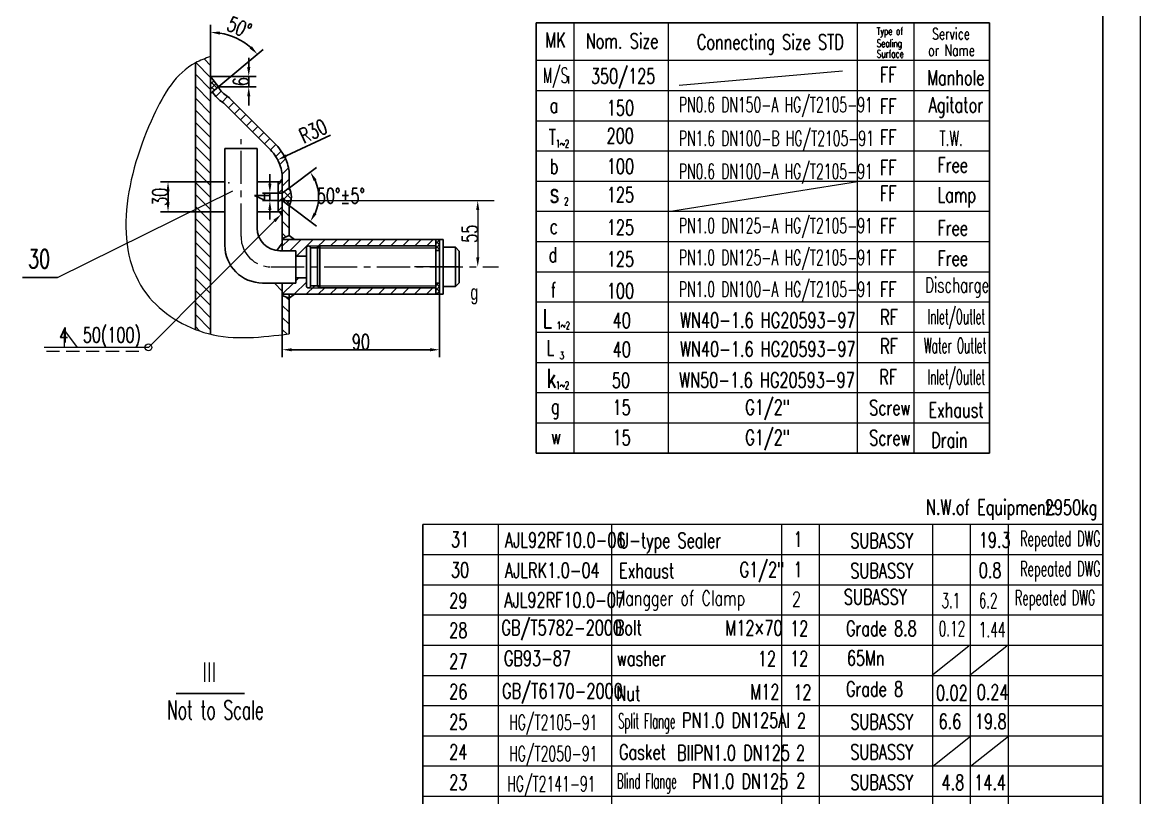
# Model space of a CAD drawing. Extents: x 0 to 594, y 0 to 841.
# Drawn here: x 297.9 to 594, y 247.7 to 453 of the extents above; entities that cross this region are included whole.
import ezdxf

# ---------------------------------------------------------------- set-up
doc = ezdxf.new("R2010")
doc.units = 0
doc.header["$LTSCALE"] = 7
doc.header["$MEASUREMENT"] = 0
doc.linetypes.add('CENTER', pattern=[2, 1.25, -0.25, 0.25, -0.25])
doc.linetypes.add('DASHED', pattern=[0.75, 0.5, -0.25])
doc.layers.get('0').update_dxf_attribs({"linetype": 'CONTINUOUS', "lineweight": 30})
doc.layers.get('DEFPOINTS').update_dxf_attribs({"color": 2, "linetype": 'DASHED', "lineweight": 13})
for name, color, linetype, lineweight in [('CEN', 1, 'CENTER', 13), ('DASH', 2, 'DASHED', 13), ('DIM', 4, 'CONTINUOUS', 13), ('FULL', 7, 'CONTINUOUS', 30), ('MAIN', 7, 'CONTINUOUS', 30), ('THIN', 3, 'CONTINUOUS', 13)]:
    doc.layers.add(name, color=color, linetype=linetype, lineweight=lineweight)
doc.styles.add('HZ4', font='romans.shx', dxfattribs={"width": 0.7, "height": 4, "bigfont": 'hztxt.shx'})
doc.styles.add('HZ5', font='romans.shx', dxfattribs={"width": 0.7, "height": 5, "bigfont": 'hztxt.shx'})
doc.styles.add('HZ6', font='romans.shx', dxfattribs={"width": 0.7, "height": 6, "bigfont": 'hztxt.shx'})
doc.styles.add('RMO3', font='romans.shx', dxfattribs={"width": 0.7, "height": 3})
doc.styles.add('RMO4', font='romans.shx', dxfattribs={"width": 0.7, "height": 4})
doc.styles.add('RMO5', font='romans.shx', dxfattribs={"width": 0.7, "height": 5})
doc.styles.get("Standard").update_dxf_attribs({"font": 'SIMFANG.TTF', "width": 0.7, "height": 6})
doc.dimstyles.get("Standard").update_dxf_attribs({"dimtxt": 0.18, "dimasz": 0.18, "dimexe": 0.18, "dimexo": 0.0625, "dimgap": 0.09, "dimtad": 0, "dimtih": 1, "dimtoh": 1, "dimdec": 4, "dimzin": 0, "dimdsep": 46, "dimtxsty": 'Standard', "dimcen": 0.09, "dimadec": 0, "dimazin": 0, "dimtfac": 1, "dimtdec": 4, "dimtofl": 0, "dimtmove": 0, "dimatfit": 3, "dimfxl": 0, "dimtolj": 1, "dimtzin": 0, "dimarcsym": 0})
doc.dimstyles.new('STANDARD$2', dxfattribs={"dimtxt": 0.18, "dimasz": 2.5, "dimexe": 2.5, "dimexo": 0.0625, "dimgap": 0.9, "dimtad": 1, "dimtih": 1, "dimdec": 0, "dimzin": 0, "dimdsep": 46, "dimtxsty": 'HZ5', "dimcen": 0.09, "dimadec": 0, "dimazin": 0, "dimtol": 1, "dimtfac": 2, "dimtdec": 0, "dimtofl": 0, "dimtmove": 0, "dimatfit": 0, "dimfxl": 0, "dimtolj": 1, "dimtzin": 0, "dimarcsym": 0})

# ---------------------------------------------------------------- blocks, each defined once
blk = doc.blocks.new('*D127')
at = {"layer": 'DEFPOINTS', "color": 0}
for p in [(408.39, 381), (366.76, 370.3), (366.76, 366.32)]:
    blk.add_point(p, dxfattribs=at)
at = {"layer": 'THIN', "color": 0, "lineweight": -2}
for p, q in [((408.39, 380.94), (408.39, 364.32)), ((366.76, 370.24), (366.76, 364.32)), ((405.89, 366.32), (369.26, 366.32))]:
    blk.add_line(p, q, dxfattribs=at)
at = {"layer": 'THIN', "color": 0}
for points in [[(369.26, 366.73), (369.26, 365.9), (366.76, 366.32)], [(405.89, 366.73), (405.89, 365.9), (408.39, 366.32)]]:
    blk.add_solid(points, dxfattribs=at)
at = {"layer": 'THIN', "color": 0, "insert": (387.57, 368.41), "char_height": 4, "attachment_point": 5, "style": 'RMO4'}
blk.add_mtext('\\A1;90', dxfattribs=at)
blk = doc.blocks.new('*D128')
at = {"layer": 'DEFPOINTS', "color": 0}
for p in [(347.75, 410.8), (336.5, 402.83), (347.75, 402.83)]:
    blk.add_point(p, dxfattribs=at)
at = {"layer": 'THIN', "color": 0, "lineweight": -2}
for p, q in [((347.69, 410.8), (334.5, 410.8)), ((336.5, 408.3), (336.5, 405.33)), ((347.69, 402.83), (334.5, 402.83))]:
    blk.add_line(p, q, dxfattribs=at)
at = {"layer": 'THIN', "color": 0}
for points in [[(336.08, 408.3), (336.92, 408.3), (336.5, 410.8)], [(336.08, 405.33), (336.92, 405.33), (336.5, 402.83)]]:
    blk.add_solid(points, dxfattribs=at)
at = {"layer": 'THIN', "color": 0, "insert": (334.41, 406.81), "char_height": 4, "attachment_point": 5, "rotation": 90, "style": 'RMO4'}
blk.add_mtext('\\A1;30', dxfattribs=at)
blk = doc.blocks.new('*D129')
at = {"layer": 'DEFPOINTS', "color": 0}
for p in [(363.47, 405.8), (366.76, 407.81), (366.78, 405.8)]:
    blk.add_point(p, dxfattribs=at)
at = {"layer": 'THIN', "color": 0, "lineweight": -2}
for p, q in [((363.47, 410.31), (363.47, 412.81)), ((366.69, 407.81), (361.47, 407.81)), ((366.72, 405.8), (361.47, 405.8)), ((363.47, 407.81), (363.47, 405.8)), ((363.47, 403.3), (363.47, 400.8))]:
    blk.add_line(p, q, dxfattribs=at)
at = {"layer": 'THIN', "color": 0}
for points in [[(363.05, 410.31), (363.89, 410.31), (363.47, 407.81)], [(363.05, 403.3), (363.89, 403.3), (363.47, 405.8)]]:
    blk.add_solid(points, dxfattribs=at)
at = {"layer": 'THIN', "color": 0, "insert": (361.38, 406.81), "char_height": 4, "attachment_point": 5, "rotation": 90, "style": 'RMO4'}
blk.add_mtext('\\A1;4', dxfattribs=at)
blk = doc.blocks.new('*D130')
at = {"layer": 'DEFPOINTS', "color": 0}
for p in [(368.59, 409.18), (366.76, 407.81), (366.76, 405.82), (368.59, 404.44), (376.1, 404.49)]:
    blk.add_point(p, dxfattribs=at)
at = {"layer": 'THIN', "color": 0, "lineweight": -2}
for p, q in [((368.64, 409.22), (375.77, 414.57)), ((368.64, 404.41), (375.77, 399.06))]:
    blk.add_line(p, q, dxfattribs=at)
blk.add_arc((365.43, 406.81), 10.93, 336.27, 23.73, dxfattribs=at)
at = {"layer": 'THIN', "color": 0}
for points in [[(375.07, 411), (375.79, 411.42), (374.17, 413.37)], [(375.79, 402.21), (375.07, 402.63), (374.17, 400.26)]]:
    blk.add_solid(points, dxfattribs=at)
at = {"layer": 'THIN', "color": 0, "insert": (382.27, 407.09), "char_height": 4, "attachment_point": 5, "style": 'HZ4'}
blk.add_mtext('\\A1;50%%d%%p5%%d', dxfattribs=at)
blk = doc.blocks.new('*D131')
at = {"layer": 'DEFPOINTS', "color": 0}
for p in [(356.66, 447.71), (347.75, 443.97), (349.9, 435.97), (347.75, 434.16), (347.75, 370.43)]:
    blk.add_point(p, dxfattribs=at)
at = {"layer": 'DIM', "color": 0, "lineweight": -2}
for p, q in [((347.75, 444.04), (347.75, 452.37)), ((349.95, 436.01), (361.7, 445.87))]:
    blk.add_line(p, q, dxfattribs=at)
blk.add_arc((347.75, 434.16), 16.21, 48.843, 81.157, dxfattribs=at)
at = {"layer": 'DIM', "color": 0}
for points in [[(350.21, 449.77), (350.27, 450.6), (347.75, 450.37)], [(358.72, 446.66), (358.12, 446.08), (360.17, 444.58)]]:
    blk.add_solid(points, dxfattribs=at)
at = {"layer": 'DIM', "color": 0, "insert": (355.39, 451.68), "char_height": 4, "attachment_point": 5, "rotation": 336.4478, "style": 'RMO4'}
blk.add_mtext('\\A1;50%%d', dxfattribs=at)
blk = doc.blocks.new('*D132')
at = {"layer": 'DEFPOINTS', "color": 0}
for p in [(365.52, 416.59), (352.6, 410.52)]:
    blk.add_point(p, dxfattribs=at)
at = {"layer": 'DIM', "color": 0, "lineweight": -2}
for p, q in [((367.79, 417.65), (379.5, 423.16)), ((352.51, 410.52), (352.69, 410.52)), ((352.6, 410.43), (352.6, 410.61))]:
    blk.add_line(p, q, dxfattribs=at)
at = {"layer": 'DIM', "color": 0}
blk.add_solid([(367.61, 418.03), (367.96, 417.28), (365.52, 416.59)], dxfattribs=at)
at = {"layer": 'DIM', "color": 0, "insert": (374.92, 424.21), "char_height": 4, "attachment_point": 5, "rotation": 25.1673, "style": 'RMO4'}
blk.add_mtext('\\A1;R30', dxfattribs=at)
blk = doc.blocks.new('*D133')
at = {"layer": 'DEFPOINTS', "color": 0}
for p in [(347.75, 438.66), (349.9, 435.97), (357.87, 435.97)]:
    blk.add_point(p, dxfattribs=at)
at = {"layer": 'DIM', "color": 0, "lineweight": -2}
for p, q in [((357.87, 441.16), (357.87, 443.66)), ((347.81, 438.66), (359.87, 438.66)), ((357.87, 438.66), (357.87, 435.97)), ((349.97, 435.97), (359.87, 435.97)), ((357.87, 433.47), (357.87, 430.97))]:
    blk.add_line(p, q, dxfattribs=at)
at = {"layer": 'DIM', "color": 0}
for points in [[(357.46, 441.16), (358.29, 441.16), (357.87, 438.66)], [(357.46, 433.47), (358.29, 433.47), (357.87, 435.97)]]:
    blk.add_solid(points, dxfattribs=at)
at = {"layer": 'DIM', "color": 0, "insert": (355.78, 437.31), "char_height": 4, "attachment_point": 5, "rotation": 90, "style": 'RMO4'}
blk.add_mtext('\\A1;6', dxfattribs=at)

msp = doc.modelspace()

# ---------------------------------------------------------------- hatches: boundary and pattern name
at = {"layer": 'THIN'}
h = msp.add_hatch(dxfattribs=at)
h.set_pattern_fill('ANSI31', color=256, scale=18, angle=90, style=0)
h.set_pattern_definition([(135, (15.2604, 303.184), (-1.59099, -1.59099), [])])
edge = h.paths.add_edge_path()
edge.add_spline(control_points=[(343.74938, 371.67961), (344.87426, 371.24389), (346.2105, 370.81259), (347.55543, 370.48029), (347.74938, 370.43441)], knot_values=[85.317824237, 85.317824237, 85.317824237, 85.317824237, 88.845396092, 89.439199337, 89.439199337, 89.439199337, 89.439199337], degree=3, periodic=0)
edge.add_line((347.74938, 370.43441), (347.74938, 443.97352))
edge.add_spline(control_points=[(347.74938, 443.97352), (346.37706, 443.46316), (345.00474, 442.9528), (343.74938, 442.28711)], knot_values=[0, 0, 0, 0, 4.340965322, 4.340965322, 4.340965322, 4.340965322], degree=3, periodic=0)
edge.add_line((343.74938, 442.28711), (343.74938, 371.67961))
h = msp.add_hatch(dxfattribs=at)
h.set_pattern_fill('ANSI37', color=256, scale=7.5, style=0)
h.set_pattern_definition([(45, (-9.2071, 0.1597), (-0.6629126, 0.6629126), []), (135, (-9.2071, 0.1597), (-0.6629126, -0.6629126), [])])
h.paths.add_polyline_path([(347.74938, 435.16723), (348.29674, 434.61988), (349.90415, 435.96865), (347.74938, 438.65778)])
h = msp.add_hatch(dxfattribs=at)
h.set_pattern_fill('ANSI31', color=256, scale=13, style=0)
h.set_pattern_definition([(45, (15.2604, 303.184), (-1.1490485, 1.1490485), [])])
h.paths.add_polyline_path([(366.75645, 410.80328), (365.66095, 410.80328), (365.66095, 402.82566), (366.75645, 402.82566)])
h = msp.add_hatch(dxfattribs=at)
h.set_pattern_fill('ANSI37', color=256, scale=11, style=0)
h.set_pattern_definition([(45, (15.2604, 303.184), (-0.972272, 0.972272), []), (135, (15.2604, 303.184), (-0.972272, -0.972272), [])])
h.paths.add_polyline_path([(366.75645, 405.81727), (368.5874, 404.44406, 0.246248199), (368.5874, 409.18487), (366.75645, 407.81167)])
h = msp.add_hatch(dxfattribs=at)
h.set_pattern_fill('ANSI31', color=256, scale=18, style=0)
h.set_pattern_definition([(45, (15.2604, 303.184), (-1.59099, 1.59099), [])])
h.paths.add_polyline_path([(373.68585, 393.8293), (407.38967, 393.8293), (407.38967, 395.53218), (366.75645, 395.53218), (366.75645, 392.54058), (370.32554, 392.54058), (370.32554, 391.1303), (373.12708, 391.1303), (373.12708, 393.27053, -0.414213562)])
h.paths.add_polyline_path([(376.1072, 393.27053), (376.66597, 393.8293), (373.68585, 393.8293, -0.414213562), (374.24463, 393.27053)], flags=17)
h.paths.add_polyline_path([(366.75645, 383.99313), (366.75645, 381.00152), (407.38967, 381.00152), (407.38967, 382.70441), (376.66597, 382.70441), (373.68585, 382.70441, -0.414213562), (373.12708, 383.26318), (373.12708, 385.4034), (370.32554, 385.4034), (370.32554, 383.99313)])
h.paths.add_polyline_path([(374.24463, 383.26318, -0.414213562), (373.68585, 382.70441), (376.66597, 382.70441), (376.1072, 383.26318)], flags=17)
h = msp.add_hatch(dxfattribs=at)
h.set_pattern_fill('ANSI37', color=256, scale=7, style=0)
h.set_pattern_definition([(45, (37.7417, 303.1841), (-0.6187184, 0.6187184), []), (135, (37.7417, 303.1841), (-0.6187184, -0.6187184), [])])
h.paths.add_polyline_path([(408.38768, 395.53218), (407.38967, 395.53218), (407.38967, 392.61916), (408.38768, 392.61916)])
h.paths.add_polyline_path([(407.38967, 381.00152), (408.38768, 381.00152), (408.38768, 383.91455), (407.38967, 383.91455)])

# ---------------------------------------------------------------- linework, layer by layer
msp.add_line((404, 320), (404, 10))
at = {"layer": 'CEN'}
for p, q in [((355.82217, 396.26685), (355.82217, 422.05848)), ((363.82217, 388.26685), (423.95871, 388.26685))]:
    msp.add_line(p, q, dxfattribs=at)
msp.add_arc((363.82217, 396.26685), 8, 180, 270, dxfattribs=at)
at = {"layer": 'DASH'}
msp.add_line((304.29835, 365.90371), (329.78191, 365.90371), dxfattribs=at)
at = {"layer": 'DIM'}
for p, q in [((469, 442.88763), (469, 452.88763)), ((469, 402.88763), (519, 410.88763)), ((307.21908, 385.47826), (353.66247, 408.41863)), ((405.72164, 405.80067), (422.83589, 405.80067)), ((584, 320), (404, 320)), ((584, 312), (404, 312)), ((584, 304), (404, 304)), ((584, 296), (404, 296)), ((584, 288), (404, 288)), ((538.55359, 279.92616), (548.55359, 287.92616)), ((548.55359, 279.92616), (558.55359, 287.92616)), ((539, 256), (549, 264)), ((549, 256), (559, 264))]:
    msp.add_line(p, q, dxfattribs=at)
at = {"layer": 'FULL'}
for p, q in [((584, 10), (584, 831)), ((554, 452.88763), (434, 452.88763)), ((434, 338.88763), (434, 452.88763)), ((554, 338.88763), (554, 452.88763)), ((343.74938, 442.28711), (343.74938, 371.67961)), ((347.74938, 443.97352), (347.74938, 370.43441)), ((347.74938, 438.65778), (349.90415, 435.96865)), ((347.74938, 434.16059), (349.90415, 435.96865)), ((352.79547, 432.94957), (364.61878, 421.12626)), ((351.54535, 431.37126), (363.20457, 419.71204)), ((554, 338.88763), (434, 338.88763)), ((356.72088, 275.26147), (338.69628, 275.26147))]:
    msp.add_line(p, q, dxfattribs=at)
for centre, radius, start, end in [((355.60616, 439.00441), 6.54852, 208.1953902, 238.9008042), ((355.60616, 439.00441), 8.54852, 210.9838547, 237.6345395), ((350.67415, 430.82825), 3, 45, 58.9008042), ((349.42403, 429.24994), 3, 45, 57.6345395), ((354.01218, 410.51965), 15, 23.7880027, 45), ((354.01218, 410.51965), 13, 23.8289362, 45)]:
    msp.add_arc(centre, radius, start, end, dxfattribs=at)
at = {"layer": 'MAIN'}
for p, q in [((351.54845, 393.99313), (351.54845, 419.64534)), ((355.82217, 419.64534), (351.54845, 419.64534)), ((351.54845, 419.64534), (360.09589, 419.64534)), ((360.09589, 398.54058), (360.09589, 419.64534)), ((365.98994, 410.80328), (366.7481, 411.57367)), ((366.75645, 411.73168), (366.75645, 392.54058)), ((368.5874, 412.53642), (368.5874, 409.18487)), ((351.54845, 410.80328), (347.74938, 410.80328)), ((366.75645, 410.80328), (360.09589, 410.80328)), ((365.66095, 410.80328), (365.66095, 402.82566)), ((366.75645, 407.81167), (368.5874, 409.18487)), ((366.75645, 405.81727), (368.5874, 404.44406)), ((347.74938, 402.82566), (351.54845, 402.82566)), ((360.09589, 402.82566), (366.75645, 402.82566)), ((365.98994, 402.82566), (366.75645, 401.84523)), ((368.5874, 404.44406), (368.5874, 396.54657)), ((366.75645, 394.50843), (365.26729, 392.59807)), ((366.75645, 395.80758), (368.5874, 396.54657)), ((366.75645, 395.53218), (409.38569, 395.53218)), ((368.5874, 396.54657), (369.95614, 395.53218)), ((376.1072, 393.27053), (376.66597, 393.8293)), ((376.66597, 393.8293), (407.38967, 393.8293)), ((376.66597, 393.8293), (376.66597, 382.70441)), ((407.38967, 395.53218), (407.38967, 388.26685)), ((408.38768, 395.53218), (408.38768, 388.26685)), ((409.38569, 395.53218), (409.38569, 388.26685)), ((366.75645, 392.54058), (366.09589, 392.54058)), ((366.75645, 392.54058), (370.32554, 392.54058)), ((370.32554, 392.54058), (370.32554, 388.26685)), ((370.32554, 391.1303), (373.12708, 391.1303)), ((373.12708, 388.26685), (373.12708, 393.27053)), ((374.24463, 393.27053), (376.66597, 393.27053)), ((374.24463, 388.26685), (374.24463, 393.27053)), ((376.1072, 383.26318), (376.1072, 393.27053)), ((407.38967, 392.61916), (408.38768, 392.61916)), ((409.38569, 393.45664), (412.5823, 393.45664)), ((412.5823, 393.45664), (412.5823, 388.26685)), ((412.5823, 393.45664), (413.5823, 392.45664)), ((413.5823, 392.45664), (413.5823, 388.26685)), ((370.32554, 383.99313), (370.32554, 388.26685)), ((373.12708, 388.26685), (373.12708, 383.26318)), ((374.24463, 388.26685), (374.24463, 383.26318)), ((407.38967, 381.00152), (407.38967, 388.26685)), ((408.38768, 381.00152), (408.38768, 388.26685)), ((412.5823, 388.26685), (409.38569, 388.26685)), ((412.5823, 388.26685), (409.38569, 388.26685)), ((409.38569, 381.00152), (409.38569, 388.26685)), ((412.5823, 383.07707), (412.5823, 388.26685)), ((413.5823, 384.07707), (413.5823, 388.26685)), ((297.93734, 385.47826), (307.21908, 385.47826)), ((370.32554, 385.4034), (373.12708, 385.4034)), ((366.75645, 383.99313), (361.54845, 383.99313)), ((366.75645, 381.83943), (364.67753, 383.99313)), ((366.75645, 383.99313), (366.75645, 370.30321)), ((366.75645, 383.99313), (370.32554, 383.99313)), ((374.24463, 383.26318), (376.66597, 383.26318)), ((376.66597, 382.70441), (376.1072, 383.26318)), ((376.66597, 382.70441), (407.38967, 382.70441)), ((407.38967, 383.91455), (408.38768, 383.91455)), ((409.38569, 383.07707), (412.5823, 383.07707)), ((412.5823, 383.07707), (413.5823, 384.07707)), ((366.75645, 381.00152), (409.38569, 381.00152)), ((366.75645, 380.72612), (368.5874, 379.98713)), ((368.5874, 379.98713), (369.95614, 381.00152)), ((368.5874, 381.00152), (368.5874, 370.52307))]:
    msp.add_line(p, q, dxfattribs=at)
for centre, radius, start, end in [((356.75645, 411.73168), 10, 0, 23.8289362), ((358.5874, 412.53642), 10, 0, 23.7880027), ((364.06622, 406.81447), 5.10489, 332.332504, 27.667496), ((366.09589, 398.54058), 6, 180, 270), ((361.54845, 393.99313), 10, 180, 270), ((373.68585, 393.27053), 0.55877, 0, 180), ((373.68585, 383.26318), 0.55877, 180, 0)]:
    msp.add_arc(centre, radius, start, end, dxfattribs=at)
at = {"layer": 'THIN'}
for p, q in [((594, 0), (594, 841)), ((347.74938, 443.97352), (347.74938, 451.86162)), ((444, 338.88763), (444, 452.88763)), ((519, 338.88763), (519, 452.88763)), ((534, 338.88763), (534, 452.88763)), ((554, 442.88763), (434, 442.88763)), ((469, 338.88763), (469, 442.88763)), ((471.8026, 436.39648), (515.02852, 440.16607)), ((349.13809, 433.41502), (350.5572, 434.83414)), ((350.82381, 431.91877), (352.2728, 433.36776)), ((554, 434.88763), (434, 434.88763)), ((352.50182, 430.41479), (353.91603, 431.82901)), ((354.09281, 428.8238), (355.50702, 430.23802)), ((355.6838, 427.23281), (357.09801, 428.64703)), ((357.27479, 425.64182), (358.689, 427.05604)), ((554, 426.88763), (434, 426.88763)), ((358.86578, 424.05083), (360.27999, 425.46505)), ((360.45677, 422.45984), (361.87098, 423.87406)), ((362.04776, 420.86885), (363.46197, 422.28307)), ((363.62849, 419.2676), (365.04407, 420.68319)), ((365.00388, 417.46102), (366.44882, 418.90595)), ((554, 418.88763), (434, 418.88763)), ((366.07775, 415.3529), (367.59947, 416.87462)), ((366.69996, 412.79313), (368.39507, 414.48824)), ((366.75645, 409.66764), (368.5874, 411.49859)), ((554, 410.88763), (434, 410.88763)), ((366.84107, 405.80067), (405.72164, 405.80067)), ((368.5874, 401.69827), (366.75645, 403.52922)), ((418.49511, 403.30067), (418.49511, 390.76685)), ((554, 402.88763), (434, 402.88763)), ((364.71094, 400.43319), (331.29789, 366.9559)), ((368.5874, 398.51629), (366.75645, 400.34724)), ((367.72373, 396.19798), (366.75645, 397.16526)), ((373.68585, 393.8293), (407.38967, 393.8293)), ((554, 394.88763), (434, 394.88763)), ((376.66597, 393.27053), (407.38967, 393.27053)), ((413.5198, 388.26685), (401.72164, 388.26685)), ((554, 386.88763), (434, 386.88763)), ((373.68585, 382.70441), (407.38967, 382.70441)), ((376.66597, 383.26318), (407.38967, 383.26318)), ((368.5874, 379.4244), (367.64384, 380.36796)), ((368.5874, 376.24242), (366.75645, 378.07338)), ((554, 378.88763), (434, 378.88763)), ((368.5874, 373.06044), (366.75645, 374.8914)), ((309.08452, 371.37508), (312.45425, 366.9559)), ((309.08452, 366.9559), (309.08452, 371.37508)), ((368.0123, 370.45356), (366.75645, 371.70942)), ((554, 370.88763), (434, 370.88763)), ((331.29789, 366.9559), (303.72515, 366.9559)), ((554, 362.88763), (434, 362.88763)), ((554, 354.88763), (434, 354.88763)), ((554, 346.88763), (434, 346.88763)), ((424, 60), (424, 320)), ((454, 60), (454, 320)), ((499, 60), (499, 320)), ((509, 60), (509, 320)), ((539, 60), (539, 320)), ((549, 66), (549, 320)), ((559, 60), (559, 320)), ((584, 280), (404, 280)), ((584, 272), (404, 272)), ((584, 264), (404, 264)), ((584, 256), (404, 256)), ((584, 248), (404, 248))]:
    msp.add_line(p, q, dxfattribs=at)
msp.add_circle((331.29789, 366.9559), 0.88415, dxfattribs=at)
msp.add_spline([(347.74938, 443.97352), (343.74938, 442.28711), (332.67746, 428.29243), (330.86614, 381.03505), (347.16806, 370.5781), (368.5874, 370.52307)], degree=3, dxfattribs=at)
for points in [[(418.07844, 403.30067), (418.91177, 403.30067), (418.49511, 405.80067)], [(364.41603, 400.72754), (365.00585, 400.13885), (366.47701, 402.20266)], [(418.07844, 390.76685), (418.91177, 390.76685), (418.49511, 388.26685)]]:
    msp.add_solid(points, dxfattribs=at)

# ---------------------------------------------------------------- texts
at = {"color": 3, "style": 'HZ4'}
for s, height, width, p in [('Hangger of Clamp', 3.96, 0.7, (454.94621, 298.5594)), ('SUBASSY', 4, 0.7, (515.43959, 298.87266)), ('Repeated DWG', 4, 0.55, (560.69163, 298.65579)), ('Grade 8.8', 4, 0.7, (515.99329, 290.49956)), ('Grade 8', 4, 0.7, (515.99329, 274.49956))]:
    msp.add_text(s, height=height, dxfattribs=dict(at, width=width)).set_placement(p)
at = {"layer": 'DIM'}
for s, height, style, width, p in [('MK', 4, 'HZ4', 0.7, (436.43806, 446.37479)), ('Nom. Size', 4, 'HZ4', 0.7, (447.12204, 446.09534)), ('Type of', 2, 'HZ4', 0.7, (524.13894, 449.69513)), ('Service', 3, 'HZ4', 0.7, (538.80846, 448.48659)), ('Connecting Size STD', 4, 'HZ4', 0.7, (476.5371, 445.81589)), ('Sealing', 2, 'HZ4', 0.7, (524.13894, 446.47214)), ('or Name', 3, 'HZ4', 0.7, (537.76813, 444.11996)), ('Surface', 2, 'HZ4', 0.7, (524.13894, 443.66502)), ('M/S', 4, 'RMO4', 0.6, (435.73178, 437.01627)), (' 350/125', 4, 'RMO4', 0.7, (446.56084, 436.8009)), ('1', 2, 'RMO3', 0.7, (441.86213, 436.80201)), ('FF', 4, 'HZ4', 0.7, (525.04468, 437.12955)), ('Manhole', 4, 'HZ4', 0.7, (537.52018, 436.39506)), ('150', 4, 'RMO4', 0.7, (452.68655, 428.37659)), ('PN0.6 DN150-A HG/T2105-91', 4, 'RMO4', 0.6, (471.7547, 429.20176)), ('FF', 4, 'HZ4', 0.7, (525.04468, 428.75353)), ('Agitator', 4, 'HZ4', 0.7, (537.90925, 429.17041)), ('a', 4, 'RMO4', 0.7, (437.57363, 429.06598)), ('T', 4, 'RMO4', 0.7, (437.30974, 420.61511)), ('200', 4, 'RMO4', 0.7, (452.61658, 420.96928)), ('PN1.6 DN100-B HG/T2105-91', 4, 'RMO4', 0.6, (471.7547, 420.31047)), ('FF', 4, 'HZ4', 0.7, (525.04468, 420.56325)), ('T.W.', 4, 'HZ4', 0.6, (540.71317, 420.2871)), ('1~2', 2, 'RMO4', 0.6, (439.19816, 419.90716)), ('b', 4, 'RMO4', 0.7, (437.59398, 412.89138)), ('100', 4, 'RMO4', 0.7, (452.68655, 412.89911)), ('PN0.6 DN100-A HG/T2105-91', 4, 'RMO4', 0.6, (471.7547, 411.55058)), ('FF', 4, 'HZ4', 0.7, (525.04468, 412.54137)), ('Free', 4, 'HZ4', 0.7, (540.23782, 413.23776)), ('s', 5, 'RMO5', 0.7, (437.54061, 405.31663)), ('125', 4, 'RMO4', 0.7, (452.68655, 405.3672)), ('FF', 4, 'HZ4', 0.7, (525.04468, 405.69585)), ('Lamp', 4, 'HZ4', 0.7, (540.23782, 405.34669)), ('2', 2, 'RMO5', 0.7, (441.33563, 404.62737)), ('125', 4, 'RMO4', 0.7, (452.68655, 396.73073)), ('PN1.0 DN125-A HG/T2105-91', 4, 'RMO4', 0.6, (471.7547, 397.19614)), ('FF', 4, 'HZ4', 0.7, (525.04468, 397.10767)), ('Free', 4, 'HZ4', 0.7, (540.23782, 396.55279)), ('c', 4, 'RMO4', 0.7, (437.57363, 397.01017)), ('30', 4.875021, 'RMO4', 0.7, (299.44396, 387.95929)), ('d', 4, 'RMO4', 0.7, (437.29102, 389.48853)), ('125', 4, 'RMO4', 0.7, (452.68655, 388.32355)), ('PN1.0 DN125-A HG/T2105-91', 4, 'RMO4', 0.6, (471.7547, 388.75928)), ('FF', 4, 'HZ4', 0.7, (525.04468, 388.70049)), ('Free', 4, 'HZ4', 0.7, (540.23782, 388.55279)), ('PN1.0 DN100-A HG/T2105-91', 4, 'RMO4', 0.6, (471.7547, 380.3521)), ('Discharge', 4, 'HZ4', 0.65, (536.93968, 381.48376)), ('f', 4, 'RMO4', 0.7, (437.85623, 380.15825)), ('100', 4, 'RMO4', 0.7, (452.68655, 379.91637)), ('FF', 4, 'HZ4', 0.7, (525.04468, 380.29331)), ('L', 5, 'RMO5', 0.7, (435.62051, 372.10432)), ('40', 4, 'RMO4', 0.7, (454.23801, 372.07549)), ('WN40-1.6 HG20593-97', 4, 'RMO4', 0.7, (472.08506, 372.15036)), ('RF', 4, 'HZ4', 0.7, (525.04468, 372.95115)), ('Inlet/Outlet', 4, 'HZ4', 0.5, (537.60397, 373.1032)), ('1~2', 2, 'RMO4', 0.6, (439.41554, 371.75969)), ('L', 4, 'RMO4', 0.7, (436.72581, 364.81358)), ('40', 4, 'RMO4', 0.7, (454.23801, 364.38516)), ('WN40-1.6 HG20593-97', 4, 'RMO4', 0.7, (472.08506, 364.48696)), ('RF', 4, 'HZ4', 0.7, (525.04468, 365.26082)), ('Water Outlet', 4, 'HZ4', 0.5, (536.61085, 365.43399)), ('3', 2, 'RMO4', 0.7, (440.17584, 363.7797)), ('k', 5, 'RMO5', 0.7, (436.70739, 356.25179)), ('Inlet/Outlet', 4, 'HZ4', 0.5, (537.60397, 357.1032)), ('50', 4, 'RMO4', 0.7, (454.02063, 356.22296)), ('WN50-1.6 HG20593-97', 4, 'RMO4', 0.7, (471.86768, 356.29783)), ('RF', 4, 'HZ4', 0.7, (524.8273, 357.09862)), ('1~2', 2, 'RMO4', 0.6, (439.19816, 355.90716)), ('15', 4, 'RMO4', 0.7, (454.21336, 349.04543)), ('G1/2"', 4, 'RMO4', 0.7, (489.31256, 349.08446)), ('Screw', 4, 'HZ4', 0.7, (522.16033, 348.99769)), ('Exhaust', 4, 'HZ4', 0.7, (537.84505, 348.38335)), ('g', 4, 'RMO4', 0.7, (437.94314, 349.33219)), ('w', 4, 'RMO4', 0.7, (437.94314, 341.33219)), ('15', 4, 'RMO4', 0.7, (454.21336, 341.04543)), ('G1/2"', 4, 'RMO4', 0.7, (489.31256, 341.08446)), ('Screw', 4, 'HZ4', 0.7, (522.16033, 340.99769)), ('Drain', 4, 'HZ4', 0.7, (538.58067, 340.38376)), ('N.W.of Equipment:', 4, 'HZ4', 0.7, (537.18651, 322.62163)), ('2950kg', 4, 'HZ4', 0.7, (568.64085, 322.56997)), ('31', 4, 'RMO4', 0.7, (411.40874, 314.058)), ('AJL92RF10.0-06', 4, 'HZ4', 0.7, (425.70249, 313.90594)), ('U-type Sealer', 4, 'HZ4', 0.7, (455.93211, 313.81585)), ('1', 4, 'RMO4', 0.7, (502.09774, 314.11228)), ('SUBASSY', 4, 'HZ4', 0.7, (517.14698, 313.78733)), ('19.3', 4, 'RMO4', 0.7, (551.15472, 313.91059)), ('Repeated DWG', 4, 'HZ4', 0.55, (562.07886, 314.32091)), ('G1/2"', 4, 'RMO4', 0.7, (487.81089, 306.10551)), ('30', 4, 'RMO4', 0.7, (411.40874, 306.01479)), ('AJLRK1.0-04', 4, 'HZ4', 0.7, (425.70249, 305.90594)), ('Exhaust', 4, 'HZ4', 0.7, (455.93211, 305.81585)), ('1', 4, 'RMO4', 0.7, (502.09774, 306.11228)), ('SUBASSY', 4, 'HZ4', 0.7, (517.14698, 305.78733)), ('0.8', 4, 'RMO4', 0.7, (551.15472, 305.91059)), ('Repeated DWG', 4, 'HZ4', 0.55, (562.07886, 306.32091)), ('AJL92RF10.0-07', 4, 'HZ4', 0.7, (425.55593, 298.06085)), ('2', 3.96, 'RMO4', 0.7, (501.69358, 298.291)), ('29', 4, 'RMO4', 0.7, (410.95695, 297.89075)), ('3.1', 3.96, 'RMO4', 0.579114, (541.29158, 297.92416)), ('6.2', 3.96, 'RMO4', 0.579114, (551.19158, 297.92416)), ('28', 4, 'RMO4', 0.7, (410.95695, 290.00987)), ('GB/T5782-2000', 4, 'RMO4', 0.7, (424.77673, 290.70906)), ('M12×70', 4, 'HZ4', 0.7, (484.08822, 290.6495)), ('12', 4, 'RMO4', 0.7, (501.218, 290.50788)), ('0.12', 4, 'RMO4', 0.587757, (540.53425, 290.47808)), ('1.44', 4, 'RMO4', 0.587757, (551.1598, 290.17728)), ('27', 4, 'RMO4', 0.7, (410.95695, 281.78635)), ('GB93-87', 4, 'RMO4', 0.7, (425.42448, 282.59897)), ('12', 4, 'RMO4', 0.7, (492.67489, 282.47929)), ('12', 4, 'RMO4', 0.7, (501.218, 282.50788)), ('65Mn', 4, 'RMO4', 0.7, (516.23717, 282.66834)), ('GB/T6170-2000', 4, 'RMO4', 0.7, (424.96457, 273.95535)), ('26', 4, 'RMO4', 0.7, (410.95695, 273.78635)), ('Nut', 4, 'HZ4', 0.7, (455.23654, 273.31921)), ('M12', 4, 'RMO4', 0.7, (490.70039, 273.71783)), ('12', 4, 'RMO4', 0.7, (502.05989, 273.60608)), ('0.02', 4, 'RMO4', 0.7, (539.8196, 273.4528)), ('0.24', 4, 'RMO4', 0.7, (550.62236, 273.6248)), ('25', 4, 'RMO4', 0.7, (410.95695, 265.78635)), ('HG/T2105-91', 4, 'RMO4', 0.6, (426.81946, 265.64315)), ('Split Flange', 4, 'HZ4', 0.480397, (455.68295, 266.0066)), ('PN1.0 DN125AI', 4, 'HZ4', 0.7, (472.61945, 266.20752)), ('2', 4, 'RMO4', 0.7, (503.03912, 266.0966)), ('SUBASSY', 4, 'HZ4', 0.7, (517.14698, 265.78733)), ('6.6', 4, 'RMO4', 0.7, (540.50225, 265.88672)), ('19.8', 4, 'RMO4', 0.7, (550.11758, 265.88672)), ('24', 4, 'RMO4', 0.7, (410.95695, 257.78635)), ('HG/T2050-91', 4, 'RMO4', 0.6, (426.81946, 257.37374)), ('Gasket', 4, 'HZ4', 0.7, (455.90311, 257.78264)), ('BIIPN1.0 DN125', 4, 'RMO4', 0.7, (471.27419, 257.56691)), ('2', 4, 'RMO4', 0.7, (502.76606, 257.5596)), ('SUBASSY', 4, 'HZ4', 0.7, (517.14698, 257.78733)), ('23', 4, 'RMO4', 0.7, (410.95695, 249.78635)), ('HG/T2141-91', 4, 'RMO4', 0.6, (426.30836, 249.37374)), ('Blind Flange', 4, 'HZ4', 0.480397, (455.36784, 250.11693)), ('PN1.0 DN125', 4, 'HZ4', 0.7, (475.27475, 250.02824)), ('2', 4, 'RMO4', 0.7, (502.86096, 250.21061)), ('SUBASSY', 4, 'HZ4', 0.7, (517.14698, 249.78733)), ('4.8', 4, 'RMO4', 0.7, (541.30267, 249.7192)), ('14.4', 4, 'RMO4', 0.7, (549.95647, 249.7192))]:
    msp.add_text(s, height=height, dxfattribs=dict(at, style=style, width=width)).set_placement(p)
at = {"layer": 'DIM', "color": 3, "insert": (416.56857, 383.51892), "char_height": 4, "width": 5.0294, "attachment_point": 1, "style": 'RMO4'}
msp.add_mtext('{\\f??|b0|i0|c0|p54;g}', dxfattribs=at)
at = {"layer": 'THIN'}
for s, height, style, width, p in [('Bolt', 4, 'HZ4', 0.7, (454.80913, 290.69716)), ('washer', 4, 'HZ4', 0.7, (455.3444, 282.57998)), ('Ⅲ', 6, 'HZ6', 0.7, (345.35023, 277.71306)), ('Not to Scale', 5, 'HZ5', 0.6, (336.25475, 268.43946))]:
    msp.add_text(s, height=height, dxfattribs=dict(at, style=style, width=width)).set_placement(p)
at = {"layer": 'THIN', "insert": (416.40511, 397.03376), "char_height": 4, "attachment_point": 5, "rotation": 90, "style": 'RMO4'}
msp.add_mtext('\\A1;55', dxfattribs=at)
at = {"layer": 'THIN', "insert": (329.31241, 369.56442), "char_height": 4, "attachment_point": 6, "style": 'RMO4'}
msp.add_mtext('\\A1;4  50(100)', dxfattribs=at)

# ---------------------------------------------------------------- dimensions: what is measured, and where the dimension line sits
at = {"layer": 'DIM'}
dim = msp.add_angular_dim_2l(base=(356.65923, 447.70735), line1=((347.74938, 443.97352), (347.74938, 370.43441)), line2=((347.74938, 434.16059), (349.90415, 435.96865)), text='50%%d', dimstyle='STANDARD$2', override={"dimexe": 2, "dimtih": 0, "dimtxsty": 'RMO4', "dimcen": 2, "dimtol": 0, "dimtp": 5, "dimtm": 5, "dimtfac": 0.7, "dimtofl": 1}, dxfattribs=at)
dim.commit()
dim.dimension.update_dxf_attribs({"geometry": '*D131', "text_midpoint": (354.22831, 449.02409), "dimtype": 162})
dim = msp.add_linear_dim(base=(357.87301, 435.96865), p1=(347.74938, 438.65778), p2=(349.90415, 435.96865), angle=90, text='6', dimstyle='Standard', override={"dimasz": 2.5, "dimexe": 2, "dimtad": 1, "dimtih": 0, "dimtoh": 0, "dimtxsty": 'RMO4', "dimcen": 2, "dimtol": 0, "dimtp": 5, "dimtm": 5, "dimtfac": 0.7, "dimtofl": 1}, dxfattribs=at)
dim.commit()
dim.dimension.update_dxf_attribs({"geometry": '*D133', "text_midpoint": (355.78301, 437.31322)})
dim = msp.add_radius_dim(center=(352.60338, 410.51965), mpoint=(365.52243, 416.5899), text='R30', dimstyle='Standard', override={"dimasz": 2.5, "dimexe": 2.5, "dimgap": 0.9, "dimtad": 1, "dimtih": 0, "dimtoh": 0, "dimdec": 0, "dimtxsty": 'RMO4', "dimtfac": 2, "dimtdec": 0, "dimatfit": 0}, dxfattribs=at)
dim.commit()
dim.dimension.update_dxf_attribs({"geometry": '*D132', "text_midpoint": (376.1515, 421.58415), "dimtype": 164})
at = {"layer": 'THIN'}
dim = msp.add_angular_dim_2l(base=(376.10165, 404.48895), line1=((366.75645, 405.81727), (368.5874, 404.44406)), line2=((366.75645, 407.81167), (368.5874, 409.18487)), text='50%%d%%p5%%d', dimstyle='STANDARD$2', override={"dimexe": 2, "dimtad": 2, "dimtoh": 1, "dimtxsty": 'HZ4', "dimcen": 2, "dimtol": 0, "dimtp": 5, "dimtm": 5, "dimtfac": 0.7, "dimtofl": 1, "dimatfit": 3}, dxfattribs=at)
dim.commit()
dim.dimension.update_dxf_attribs({"geometry": '*D130', "text_midpoint": (376.35051, 406.9962), "dimtype": 162})
for base, p1, p2, text, picture, middle in [((363.46998, 405.80067), (366.75645, 407.81167), (366.77857, 405.80067), '4', '*D129', (361.37998, 406.80617)), ((336.50137, 402.82566), (347.74938, 410.80328), (347.74938, 402.82566), '30', '*D128', (334.41137, 406.81447))]:
    dim = msp.add_linear_dim(base=base, p1=p1, p2=p2, angle=90, text=text, dimstyle='Standard', override={"dimasz": 2.5, "dimexe": 2, "dimtad": 1, "dimtih": 0, "dimtoh": 0, "dimtxsty": 'RMO4', "dimcen": 2, "dimtol": 0, "dimtp": 5, "dimtm": 5, "dimtfac": 0.7, "dimtofl": 1}, dxfattribs=at)
    dim.commit()
    dim.dimension.update_dxf_attribs({"geometry": picture, "text_midpoint": middle})
dim = msp.add_linear_dim(base=(366.75645, 366.31537), p1=(408.38768, 381.00152), p2=(366.75645, 370.30321), text='90', dimstyle='Standard', override={"dimasz": 2.5, "dimexe": 2, "dimtad": 1, "dimtih": 0, "dimtoh": 0, "dimtxsty": 'RMO4', "dimcen": 2, "dimtol": 0, "dimtp": 5, "dimtm": 5, "dimtfac": 0.7, "dimtofl": 1}, dxfattribs=at)
dim.commit()
dim.dimension.update_dxf_attribs({"geometry": '*D127', "text_midpoint": (387.57206, 368.40537)})

doc.saveas('drawing.dxf')
